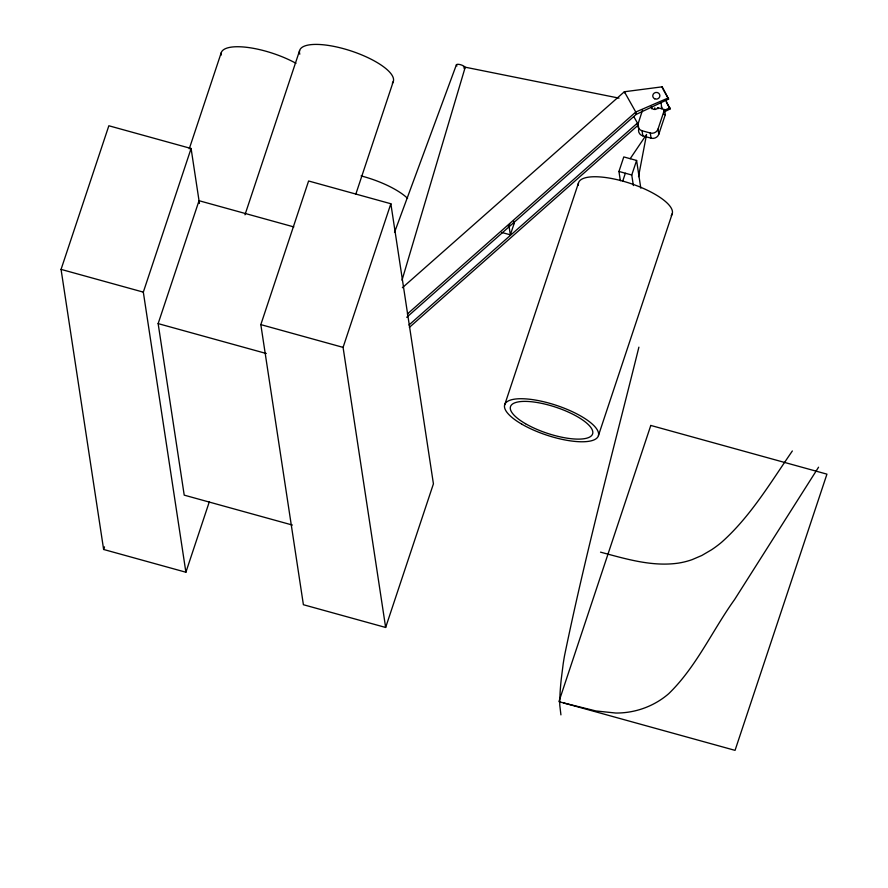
<?xml version="1.0" encoding="UTF-8"?>
<svg xmlns="http://www.w3.org/2000/svg" width="888" height="888" viewBox="0 0 888 888"><rect width="100%" height="100%" fill="white"/><g stroke="black" fill="none" stroke-linecap="round" stroke-linejoin="round"><path stroke-width="1.33" d="M638.516 176.668L646.564 134.454L630.191 158.697M638.894 347.153C613.408 449.828 585.869 552.103 564.524 655.744A82.384 12.488 -74.5 0 0 563.192 663.813L561.194 679.653A185.17 28.072 -74.5 0 0 560.073 693.006L559.74 701.442A97.802 14.83 -74.5 0 0 559.817 705.527L560.927 714.873M402.009 280.208L465.057 67.766M209.346 501.72L185.892 572.227L103.63 549.472L61.061 269.386L108.847 125.763L191.098 148.507L199.445 203.43M189.255 148.829L221.156 52.947M185.892 572.227L143.323 292.13L191.098 148.507M292.374 525.052L184.216 495.138L158.142 323.609L199.034 200.71L293.839 226.917M103.63 549.472L104.507 546.864M244.977 214.796L299.6 50.616M260.828 324.62L308.602 180.997L390.853 203.752L433.422 483.838L385.647 627.461L303.396 604.717L260.828 324.62L343.079 347.375L385.647 627.461M355.811 194.183L393.384 81.23M343.079 347.375L390.853 203.752M504.65 404.939L578.499 182.961M620.357 180.697L618.947 171.462L623.787 156.921L636.596 160.462L640.803 188.178M638.084 123.898L642.501 110.145M622.765 181.008L625.352 173.238M633.366 185.559L631.757 175.003L636.596 160.462M638.472 126.462L638.816 128.716A6.172 5.772 -8.6 0 0 642.845 135.897L651.071 138.173A6.172 5.772 -8.6 0 0 658.796 134.243L658.008 129.093L664.513 109.568L657.853 107.726A3.574 3.352 -8.6 0 1 651.259 106.982M658.796 134.243L665.29 114.707L664.513 109.568M598.445 435.553L672.283 213.575M501.62 232.423L510.345 234.821L509.024 226.129L509.723 224.02M510.345 234.821L514.108 223.576L513.73 221.09M394.527 232.334L456.399 64.813M818.558 467.199L734.631 599.478C712.365 630.469 696.392 666.877 668.675 693.728A75.991 71.129 -8.6 0 1 615.817 713.042L595.981 710.966L563.702 702.974M792.351 450.971C770.507 482.628 750.493 516.605 721.467 542.39A111.733 104.595 -8.6 0 1 711.599 549.75L701.853 555.466L692.041 559.673A72.661 68.021 -8.6 0 1 678.632 563.081C652.136 566.977 625.885 558.885 600.532 552.158M402.375 287.723L624.364 91.753L662.215 86.824L668.609 99.079L636.13 114.43L406.715 317.305M407.337 314.019L635.764 112.032L668.431 97.88M409.002 324.986L637.44 123.077L633.877 116.739M409.368 327.383L637.806 125.474L637.44 123.077M664.124 111.999L670.107 108.935L665.578 100M663.68 110.689L669.918 107.737M463.436 66.833L619.025 98.135M513.009 223.277L514.108 223.576M507.925 225.829L509.024 226.129M663.625 114.252L665.29 114.707M638.039 123.576A6.172 5.772 -8.6 0 0 642.068 130.747L650.294 133.022A6.172 5.772 -8.6 0 0 658.008 129.093M618.947 171.462L631.757 175.003M61.061 269.386L143.323 292.13M158.142 323.609L266.3 353.513M635.408 113.165L636.13 114.43L635.764 112.032L624.364 91.753L624.519 92.796M637.096 124.209L637.806 125.474M663.014 89.133L668.609 99.079M666.377 102.309L670.107 108.935M661.016 102.886L661.793 108.025M657.853 107.726L657.997 108.691M651.326 106.849L651.625 108.769M650.294 133.022L651.071 138.173M642.068 130.747L642.845 135.897M662.215 86.824L662.393 88.023M361.072 175.902A49.34 15.651 18.4 0 1 407.581 198.357M221.045 55.256A49.34 15.651 18.4 0 1 245.665 47.197A49.34 15.651 18.4 0 1 295.97 63.303M299.8 54.179A49.34 15.651 18.4 0 1 348.929 50.261A49.34 15.651 18.4 0 1 392.329 83.228M578.388 185.27A49.34 15.651 18.4 0 1 629.503 183.139A49.34 15.651 18.4 0 1 671.228 215.573M661.305 106.804A3.574 3.352 -8.6 0 1 661.838 108.713M654.711 108.913A3.574 3.352 -8.6 0 1 654.811 107.881M456.965 65.945A4.573 1.454 18.4 0 1 458.141 64.302A4.573 1.454 18.4 0 1 463.958 66.223A4.573 1.454 18.4 0 1 463.98 68.265M650.793 425.441L558.918 701.642L735.053 750.36L826.939 474.148L650.793 425.441M521.855 424.198A49.34 15.651 18.4 0 0 598.035 436.596A49.34 15.651 18.4 0 0 534.754 399.955A49.34 15.651 18.4 0 0 521.855 424.198M525.507 423.709A43.279 13.731 18.4 0 0 592.318 434.587A43.279 13.731 18.4 0 0 536.818 402.453A43.279 13.731 18.4 0 0 525.507 423.709M654.722 98.801A3.574 3.352 -8.6 0 0 659.884 95.504A3.574 3.352 -8.6 0 0 654.345 93.018A3.574 3.352 -8.6 0 0 654.722 98.801"/></g></svg>
